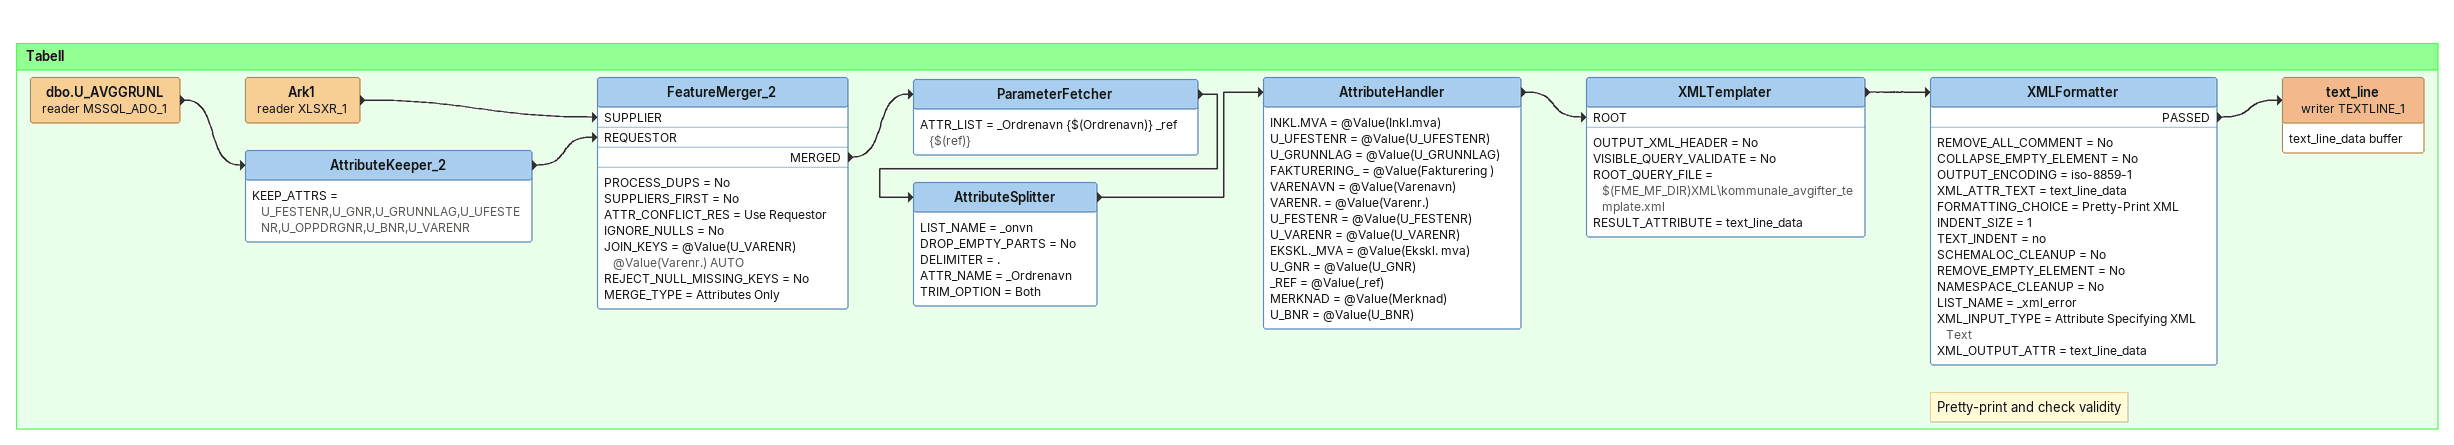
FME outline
Bookmark: Tabell
dbo.U_AVGGRUNL (reader MSSQL_ADO_1)
    -> AttributeKeeper_2
AttributeKeeper_2
    KEEP_ATTRS = U_FESTENR,U_GNR,U_GRUNNLAG,U_UFESTENR,U_OPPDRGNR,U_BNR,U_VARENR
    -> FeatureMerger_2 [REQUESTOR]
Ark1 (reader XLSXR_1)
    -> FeatureMerger_2 [SUPPLIER]
FeatureMerger_2
    PROCESS_DUPS = No
    SUPPLIERS_FIRST = No
    ATTR_CONFLICT_RES = Use Requestor
    IGNORE_NULLS = No
    JOIN_KEYS = @Value(U_VARENR) @Value(Varenr.) AUTO
    REJECT_NULL_MISSING_KEYS = No
    MERGE_TYPE = Attributes Only
    MERGED -> ParameterFetcher
ParameterFetcher
    ATTR_LIST = _Ordrenavn {$(Ordrenavn)} _ref {$(ref)}
    -> AttributeSplitter
AttributeSplitter
    LIST_NAME = _onvn
    DROP_EMPTY_PARTS = No
    DELIMITER = .
    ATTR_NAME = _Ordrenavn
    TRIM_OPTION = Both
    -> AttributeHandler
AttributeHandler
    INKL.MVA = @Value(Inkl.mva)
    U_UFESTENR = @Value(U_UFESTENR)
    U_GRUNNLAG = @Value(U_GRUNNLAG)
    FAKTURERING_ = @Value(Fakturering )
    VARENAVN = @Value(Varenavn)
    VARENR. = @Value(Varenr.)
    U_FESTENR = @Value(U_FESTENR)
    U_VARENR = @Value(U_VARENR)
    EKSKL._MVA = @Value(Ekskl. mva)
    U_GNR = @Value(U_GNR)
    _REF = @Value(_ref)
    MERKNAD = @Value(Merknad)
    U_BNR = @Value(U_BNR)
    -> XMLTemplater [ROOT]
XMLTemplater
    OUTPUT_XML_HEADER = No
    VISIBLE_QUERY_VALIDATE = No
    ROOT_QUERY_FILE = $(FME_MF_DIR)XML\kommunale_avgifter_template.xml
    RESULT_ATTRIBUTE = text_line_data
    -> XMLFormatter
Note: Pretty-print and check validity
XMLFormatter
    REMOVE_ALL_COMMENT = No
    COLLAPSE_EMPTY_ELEMENT = No
    OUTPUT_ENCODING = iso-8859-1
    XML_ATTR_TEXT = text_line_data
    FORMATTING_CHOICE = Pretty-Print XML
    INDENT_SIZE = 1
    TEXT_INDENT = no
    SCHEMALOC_CLEANUP = No
    REMOVE_EMPTY_ELEMENT = No
    NAMESPACE_CLEANUP = No
    LIST_NAME = _xml_error
    XML_INPUT_TYPE = Attribute Specifying XML Text
    XML_OUTPUT_ATTR = text_line_data
    PASSED -> text_line (writer TEXTLINE_1)
text_line (writer TEXTLINE_1)
    attributes: text_line_data buffer
